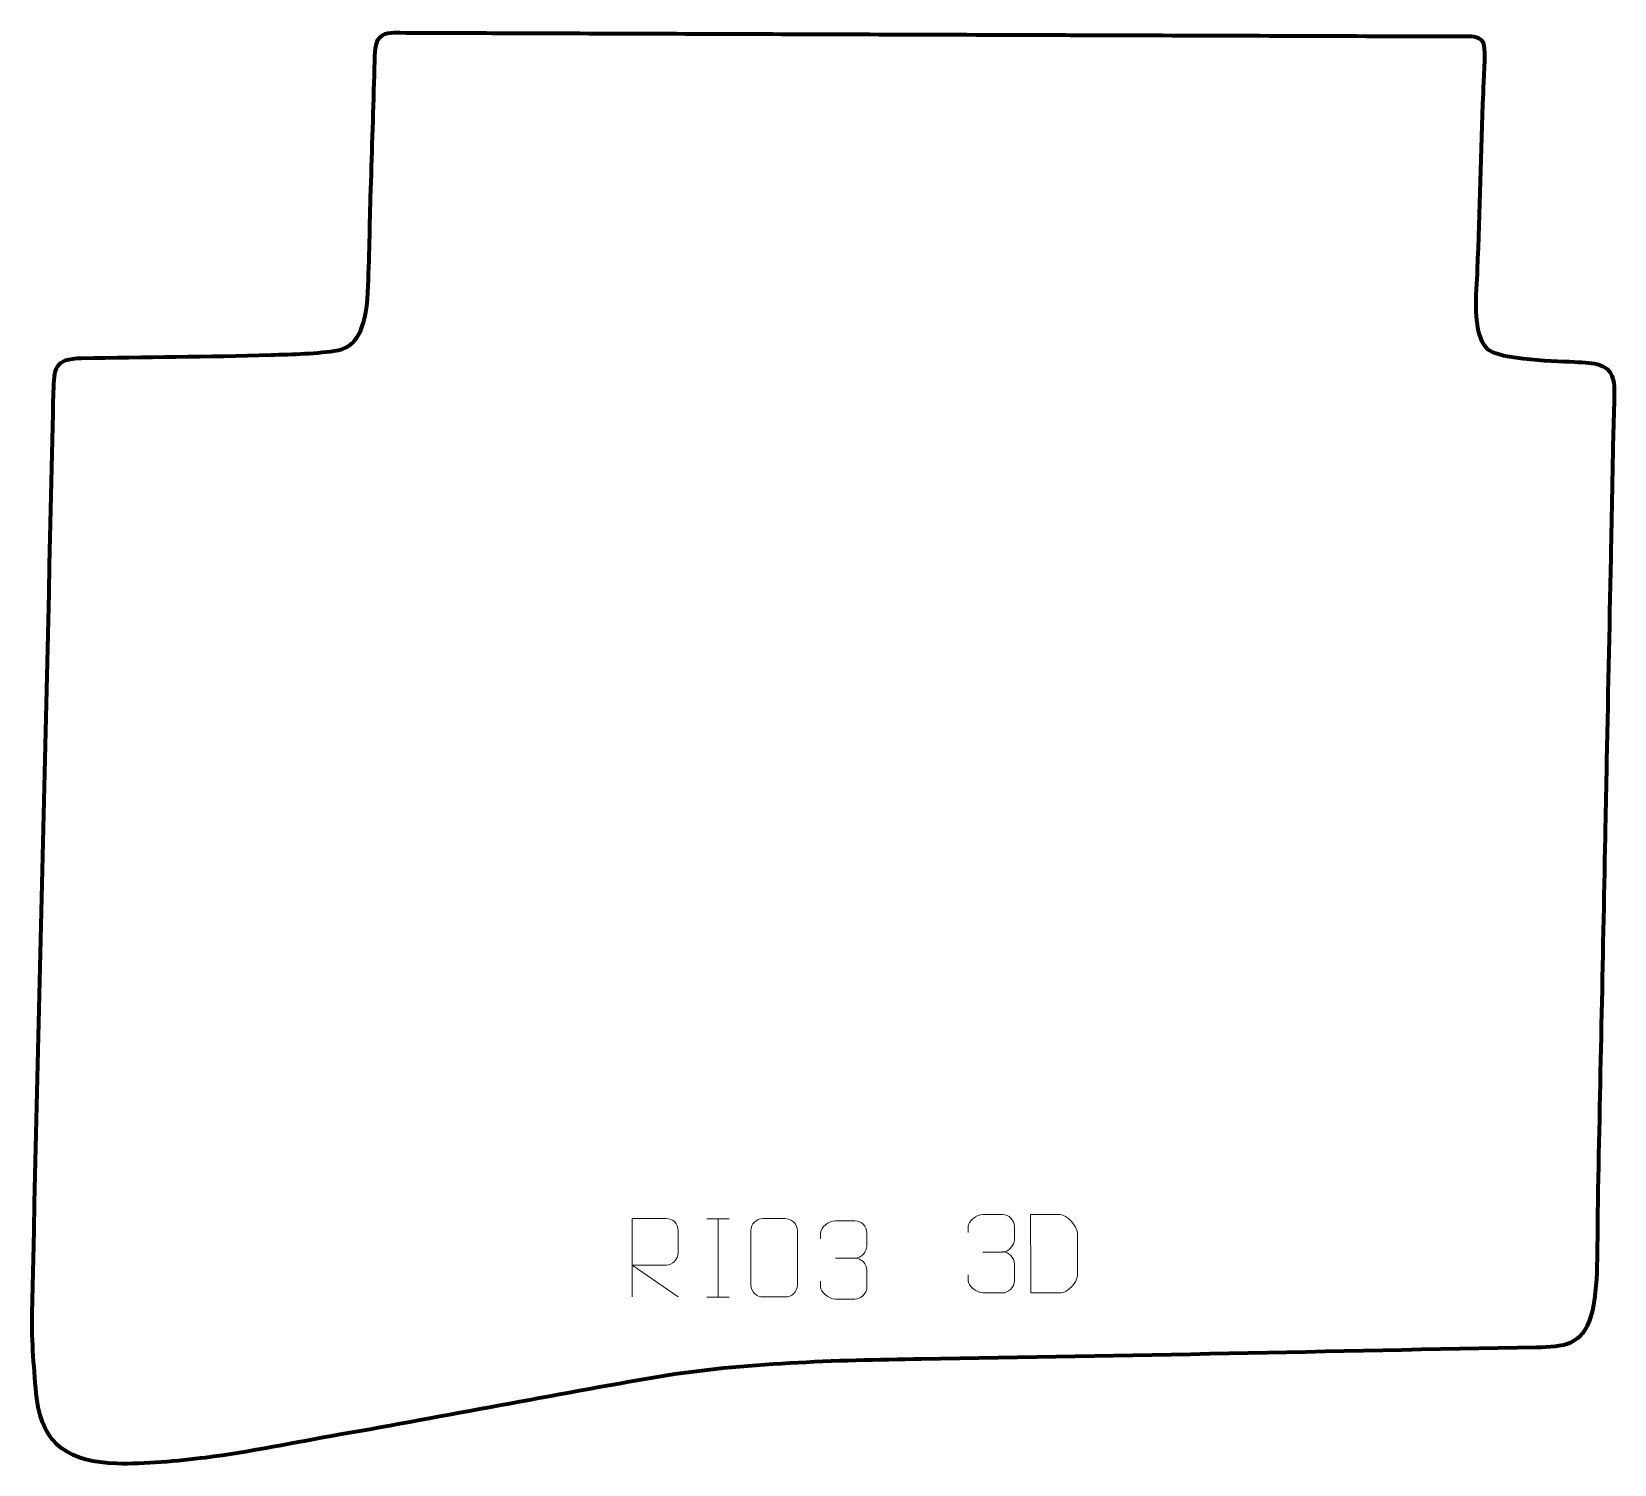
# Model space of a CAD drawing. Header units: millimetres. Extents: x -241 to 264, y -168 to 289.
import ezdxf

# ---------------------------------------------------------------- set-up
doc = ezdxf.new("R2010")
doc.units = ezdxf.units.MM
doc.header["$MEASUREMENT"] = 0
doc.layers.add('layer 1', color=7, linetype='Continuous')
doc.layers.add('layer 2', color=7, linetype='Continuous')

msp = doc.modelspace()

# ---------------------------------------------------------------- linework, layer by layer
at = {"layer": 'layer 1', "color": 250, "lineweight": 9}
for points, knots in [([(-49.2887, -114.2487), (-49.2887, -114.2487), (-49.2887, -89.2952), (-49.2887, -89.2952), (-49.2887, -89.2952), (-45.6939, -89.2952), (-42.0984, -89.2952), (-38.5032, -89.2952), (-38.5032, -89.2952), (-36.1779, -89.3329), (-34.6206, -90.8229), (-34.6247, -93.1893), (-34.6247, -93.1893), (-34.6251, -95.2248), (-34.6251, -98.2842), (-34.6247, -100.3202), (-34.6247, -100.3202), (-34.6312, -102.1957), (-36.4435, -104.1375), (-38.453, -104.1566), (-38.453, -104.1566), (-38.453, -104.1566), (-49.2887, -104.1566), (-49.2887, -104.1566), (-49.2887, -104.1566), (-49.2887, -104.1566), (-34.634, -114.2487), (-34.634, -114.2487)], [0, 0, 0, 0, 0.125, 0.125, 0.125, 0.125, 0.25, 0.25, 0.25, 0.25, 0.375, 0.375, 0.375, 0.375, 0.5, 0.5, 0.5, 0.5, 0.625, 0.625, 0.625, 0.625, 0.75, 0.75, 0.75, 0.75, 1, 1, 1, 1]), ([(-7.5493, -89.2994), (-5.2236, -89.2994), (-2.8975, -89.2994), (-0.5714, -89.2994), (-0.5714, -89.2994), (1.3752, -89.2638), (3.3666, -90.7554), (3.3933, -93.193), (3.3933, -93.193), (3.3929, -98.9399), (3.3929, -104.6872), (3.3933, -110.4349), (3.3933, -110.4349), (3.2535, -112.7583), (1.5763, -114.2379), (-0.5714, -114.2487), (-0.5714, -114.2487), (-2.9033, -114.2483), (-5.2352, -114.2483), (-7.5667, -114.2487), (-7.5667, -114.2487), (-9.4917, -114.3541), (-11.4638, -112.4696), (-11.4526, -110.4523), (-11.4526, -110.4523), (-11.4523, -104.6822), (-11.4523, -98.9125), (-11.4526, -93.1432), (-11.4526, -93.1432), (-11.4484, -91.0051), (-9.7017, -89.2859), (-7.5493, -89.2994)], [0, 0, 0, 0, 0.11111111, 0.11111111, 0.11111111, 0.11111111, 0.22222222, 0.22222222, 0.22222222, 0.22222222, 0.33333333, 0.33333333, 0.33333333, 0.33333333, 0.44444444, 0.44444444, 0.44444444, 0.44444444, 0.55555556, 0.55555556, 0.55555556, 0.55555556, 0.66666667, 0.66666667, 0.66666667, 0.66666667, 0.77777778, 0.77777778, 0.77777778, 0.77777778, 1, 1, 1, 1]), ([(10.8038, -95.6834), (10.8038, -95.6834), (10.8038, -93.8262), (10.8038, -93.8262), (10.8038, -93.8262), (10.7895, -92.0843), (13.454, -89.9662), (15.5131, -89.9889), (15.5131, -89.9889), (17.5772, -89.9889), (19.6412, -89.9889), (21.7049, -89.9889), (21.7049, -89.9889), (23.8994, -89.9801), (25.4977, -91.8269), (25.5421, -93.739), (25.5421, -93.739), (25.5417, -95.1741), (25.5417, -96.6092), (25.5421, -98.0447), (25.5421, -98.0447), (25.4935, -99.6982), (23.8909, -101.9282), (21.6926, -101.9182), (21.6926, -101.9182), (23.8963, -101.9294), (25.5043, -103.7326), (25.5583, -105.7921), (25.5583, -105.7921), (25.5579, -107.5768), (25.5579, -109.3615), (25.5583, -111.1466), (25.5583, -111.1466), (25.5684, -113.208), (23.5135, -114.9711), (21.6926, -114.963), (21.6926, -114.963), (19.6273, -114.9627), (17.5621, -114.9627), (15.4965, -114.963), (15.4965, -114.963), (13.3279, -114.9515), (10.7969, -112.5513), (10.7783, -111.0895), (10.7783, -111.0895), (10.7783, -111.0895), (10.7783, -109.1809), (10.7783, -109.1809)], [0, 0, 0, 0, 0.07692308, 0.07692308, 0.07692308, 0.07692308, 0.15384615, 0.15384615, 0.15384615, 0.15384615, 0.23076923, 0.23076923, 0.23076923, 0.23076923, 0.30769231, 0.30769231, 0.30769231, 0.30769231, 0.38461538, 0.38461538, 0.38461538, 0.38461538, 0.46153846, 0.46153846, 0.46153846, 0.46153846, 0.53846154, 0.53846154, 0.53846154, 0.53846154, 0.61538462, 0.61538462, 0.61538462, 0.61538462, 0.69230769, 0.69230769, 0.69230769, 0.69230769, 0.76923077, 0.76923077, 0.76923077, 0.76923077, 0.84615385, 0.84615385, 0.84615385, 0.84615385, 1, 1, 1, 1]), ([(57.8038, -93.6834), (57.8038, -93.6834), (57.8038, -91.8262), (57.8038, -91.8262), (57.8038, -91.8262), (57.7895, -90.0843), (60.454, -87.9662), (62.5131, -87.9889), (62.5131, -87.9889), (64.5772, -87.9889), (66.6412, -87.9889), (68.7049, -87.9889), (68.7049, -87.9889), (70.8994, -87.9801), (72.4977, -89.8269), (72.5421, -91.739), (72.5421, -91.739), (72.5417, -93.1741), (72.5417, -94.6092), (72.5421, -96.0447), (72.5421, -96.0447), (72.4935, -97.6982), (70.8909, -99.9282), (68.6926, -99.9182), (68.6926, -99.9182), (70.8963, -99.9294), (72.5043, -101.7326), (72.5583, -103.7921), (72.5583, -103.7921), (72.5579, -105.5768), (72.5579, -107.3615), (72.5583, -109.1466), (72.5583, -109.1466), (72.5684, -111.208), (70.5135, -112.9711), (68.6926, -112.963), (68.6926, -112.963), (66.6273, -112.9627), (64.5621, -112.9627), (62.4965, -112.963), (62.4965, -112.963), (60.3279, -112.9515), (57.7969, -110.5513), (57.7783, -109.0895), (57.7783, -109.0895), (57.7783, -109.0895), (57.7783, -107.1809), (57.7783, -107.1809)], [0, 0, 0, 0, 0.07692308, 0.07692308, 0.07692308, 0.07692308, 0.15384615, 0.15384615, 0.15384615, 0.15384615, 0.23076923, 0.23076923, 0.23076923, 0.23076923, 0.30769231, 0.30769231, 0.30769231, 0.30769231, 0.38461538, 0.38461538, 0.38461538, 0.38461538, 0.46153846, 0.46153846, 0.46153846, 0.46153846, 0.53846154, 0.53846154, 0.53846154, 0.53846154, 0.61538462, 0.61538462, 0.61538462, 0.61538462, 0.69230769, 0.69230769, 0.69230769, 0.69230769, 0.76923077, 0.76923077, 0.76923077, 0.76923077, 0.84615385, 0.84615385, 0.84615385, 0.84615385, 1, 1, 1, 1]), ([(77.776, -112.9245), (80.1078, -112.9241), (85.058, -112.9481), (87.3895, -112.9484), (87.3895, -112.9484), (89.3145, -113.0538), (92.6331, -109.5122), (92.6219, -107.4949), (92.6219, -107.4949), (92.6215, -101.7248), (92.6215, -99.5551), (92.6219, -93.7858), (92.6219, -93.7858), (92.6176, -91.6477), (89.2431, -87.9876), (87.0907, -88.0011), (87.0907, -88.0011), (84.765, -88.0011), (80.0407, -88.0011), (77.7146, -88.0011), (77.7146, -88.0011), (77.715, -93.748), (77.7763, -107.1772), (77.776, -112.9245)], [0, 0, 0, 0, 0.14285714, 0.14285714, 0.14285714, 0.14285714, 0.28571429, 0.28571429, 0.28571429, 0.28571429, 0.42857143, 0.42857143, 0.42857143, 0.42857143, 0.57142857, 0.57142857, 0.57142857, 0.57142857, 0.71428571, 0.71428571, 0.71428571, 0.71428571, 1, 1, 1, 1])]:
    msp.add_open_spline(points, degree=3, knots=knots, dxfattribs=at)
for points in [[(-25.4801, -89.3165), (-25.4801, -89.3165), (-18.312, -89.3165), (-18.312, -89.3165)], [(-21.8961, -89.3165), (-21.8961, -89.3165), (-21.8961, -114.27), (-21.8961, -114.27)], [(62.5135, -99.9286), (62.5135, -99.9286), (68.7099, -99.9286), (68.7099, -99.9286)], [(15.5135, -101.9286), (15.5135, -101.9286), (21.7099, -101.9286), (21.7099, -101.9286)], [(-25.4801, -114.27), (-25.4801, -114.27), (-18.312, -114.27), (-18.312, -114.27)]]:
    msp.add_open_spline(points, degree=3, dxfattribs=at)
at = {"layer": 'layer 2', "color": 22, "lineweight": 158}
msp.add_open_spline([(222.0776, 284.8883), (221.3538, 287.3157), (218.5862, 287.3626), (216.4101, 287.3735), (216.4101, 287.3735), (211.7825, 287.3969), (207.1073, 287.3267), (202.4607, 287.3459), (202.4607, 287.3459), (199.6286, 287.3577), (196.7966, 287.3706), (193.9646, 287.3806), (193.9646, 287.3806), (177.475, 287.4377), (160.9855, 287.4948), (144.4959, 287.5519), (144.4959, 287.5519), (128.0063, 287.609), (111.5168, 287.6661), (95.0272, 287.7232), (95.0272, 287.7232), (91.8626, 287.7342), (88.6979, 287.7451), (85.5333, 287.7561), (85.5333, 287.7561), (55.5523, 287.8599), (25.5712, 287.9637), (-4.4098, 288.0676), (-4.4098, 288.0676), (-34.2242, 288.1708), (-64.0386, 288.274), (-93.8531, 288.3773), (-93.8531, 288.3773), (-103.6263, 288.4111), (-113.5019, 288.3462), (-123.2621, 288.4892), (-123.2621, 288.4892), (-126.062, 288.5302), (-128.4205, 288.8019), (-130.2914, 286.1487), (-130.2914, 286.1487), (-131.4295, 284.5347), (-131.3291, 277.2067), (-131.401, 274.9154), (-131.401, 274.9154), (-131.8073, 261.9625), (-132.2137, 249.0096), (-132.62, 236.0567), (-132.62, 236.0567), (-132.9512, 225.3276), (-133.0285, 214.4303), (-133.6365, 203.7306), (-133.6365, 203.7306), (-134.026, 197.5809), (-135.7713, 188.6831), (-142.9997, 187.3363), (-142.9997, 187.3363), (-149.2636, 186.2216), (-157.8611, 186.0626), (-164.3559, 185.8522), (-164.3559, 185.8522), (-184.4971, 185.2162), (-204.597, 185.2159), (-224.7319, 184.8286), (-224.7319, 184.8286), (-233.583, 184.6584), (-233.3481, 181.5228), (-233.6625, 173.9271), (-233.6625, 173.9271), (-233.8117, 170.3205), (-233.8042, 166.7193), (-233.8808, 163.1124), (-233.8808, 163.1124), (-236.0596, 68.8602), (-238.4741, -25.3867), (-240.4716, -119.6429), (-240.4716, -119.6429), (-240.6568, -128.3797), (-239.8861, -137.8748), (-239.0104, -146.5888), (-239.0104, -146.5888), (-237.0953, -161.8832), (-228.2045, -166.7843), (-213.558, -167.3343), (-213.558, -167.3343), (-204.6385, -167.5622), (-194.1105, -166.5206), (-185.2053, -165.443), (-185.2053, -165.443), (-171.0197, -163.6547), (-156.5712, -160.5567), (-142.4291, -158.0984), (-142.4291, -158.0984), (-108.4878, -152.1836), (-74.6545, -145.4586), (-40.7049, -139.6853), (-40.7049, -139.6853), (-13.8324, -135.2144), (15.606, -134.4686), (42.8798, -134.0651), (42.8798, -134.0651), (108.2517, -133.0837), (173.6104, -131.5331), (238.9776, -130.3258), (238.9776, -130.3258), (247.6073, -130.2186), (253.3564, -129.7404), (256.3195, -120.3441), (256.3195, -120.3441), (258.8507, -111.3547), (258.1943, -97.244), (258.3873, -87.5818), (258.3873, -87.5818), (259.1857, -47.6113), (260.0079, -7.6411), (260.8123, 32.3294), (260.8123, 32.3294), (260.9463, 38.9909), (261.0804, 45.6525), (261.2144, 52.314), (261.2144, 52.314), (261.6769, 75.2964), (262.1394, 98.2787), (262.6019, 121.2611), (262.6019, 121.2611), (262.6689, 124.5918), (262.7359, 127.9226), (262.803, 131.2534), (262.803, 131.2534), (263.0041, 141.2457), (263.2051, 151.238), (263.4062, 161.2304), (263.4062, 161.2304), (263.5036, 165.9855), (263.7604, 171.0763), (263.7172, 175.7881), (263.7172, 175.7881), (263.071, 183.0855), (258.3919, 183.1949), (252.1598, 183.5678), (252.1598, 183.5678), (246.3704, 183.8579), (226.9241, 184.2667), (223.1874, 187.8242), (223.1874, 187.8242), (218.0415, 193.076), (219.8548, 205.9921), (220.0803, 212.924), (220.0803, 212.924), (220.692, 231.7261), (221.2194, 250.557), (221.9029, 269.3532), (221.9029, 269.3532), (222.0276, 272.7831), (222.7388, 282.1273), (222.0776, 284.8883)], degree=3, knots=[0, 0, 0, 0, 0.025, 0.025, 0.025, 0.025, 0.05, 0.05, 0.05, 0.05, 0.075, 0.075, 0.075, 0.075, 0.1, 0.1, 0.1, 0.1, 0.125, 0.125, 0.125, 0.125, 0.15, 0.15, 0.15, 0.15, 0.175, 0.175, 0.175, 0.175, 0.2, 0.2, 0.2, 0.2, 0.225, 0.225, 0.225, 0.225, 0.25, 0.25, 0.25, 0.25, 0.275, 0.275, 0.275, 0.275, 0.3, 0.3, 0.3, 0.3, 0.325, 0.325, 0.325, 0.325, 0.35, 0.35, 0.35, 0.35, 0.375, 0.375, 0.375, 0.375, 0.4, 0.4, 0.4, 0.4, 0.425, 0.425, 0.425, 0.425, 0.45, 0.45, 0.45, 0.45, 0.475, 0.475, 0.475, 0.475, 0.5, 0.5, 0.5, 0.5, 0.525, 0.525, 0.525, 0.525, 0.55, 0.55, 0.55, 0.55, 0.575, 0.575, 0.575, 0.575, 0.6, 0.6, 0.6, 0.6, 0.625, 0.625, 0.625, 0.625, 0.65, 0.65, 0.65, 0.65, 0.675, 0.675, 0.675, 0.675, 0.7, 0.7, 0.7, 0.7, 0.725, 0.725, 0.725, 0.725, 0.75, 0.75, 0.75, 0.75, 0.775, 0.775, 0.775, 0.775, 0.8, 0.8, 0.8, 0.8, 0.825, 0.825, 0.825, 0.825, 0.85, 0.85, 0.85, 0.85, 0.875, 0.875, 0.875, 0.875, 0.9, 0.9, 0.9, 0.9, 0.925, 0.925, 0.925, 0.925, 0.95, 0.95, 0.95, 0.95, 1, 1, 1, 1], dxfattribs=at)

doc.saveas('drawing.dxf')
